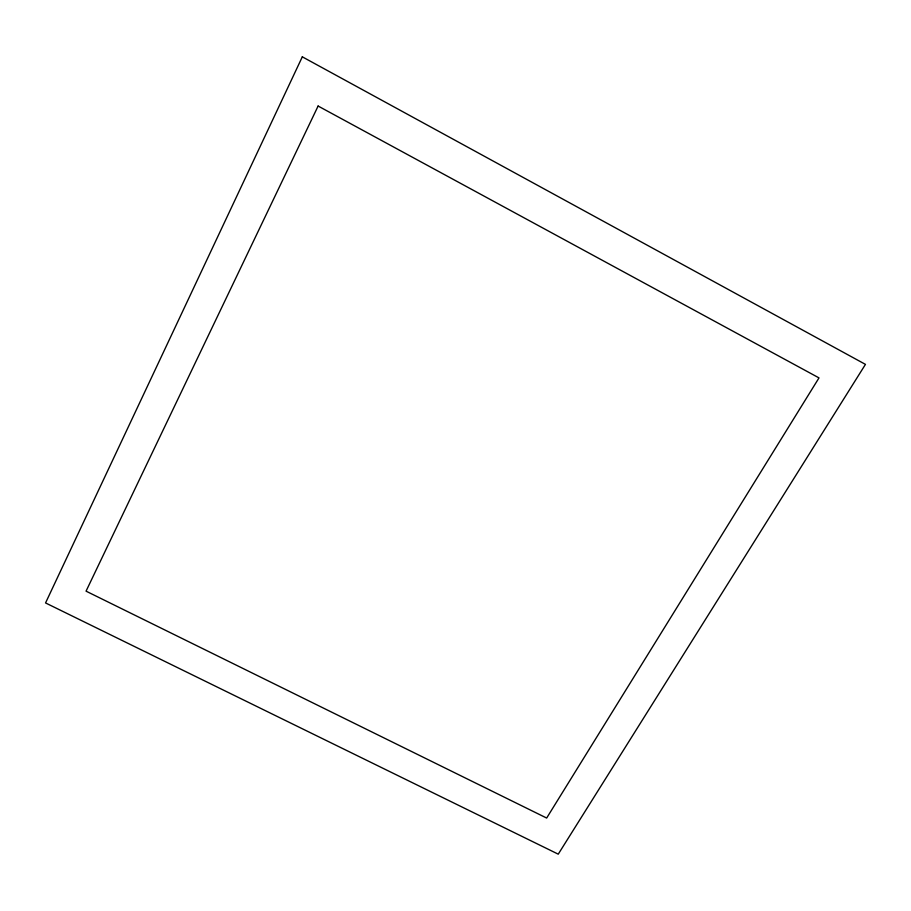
<?xml version="1.0" encoding="UTF-8"?>
<svg xmlns="http://www.w3.org/2000/svg" width="911" height="911" viewBox="0 0 911 911"><rect width="100%" height="100%" fill="white"/><g stroke="black" fill="none" stroke-linecap="round" stroke-linejoin="round"><path stroke-width="1.37" d="M302.315 56.835L45.55 602.945L558.249 854.165L865.45 364.377L302.315 56.835M318.11 106.04L86.055 591.159L546.657 818.044L819 377.894L318.11 106.04"/></g></svg>
